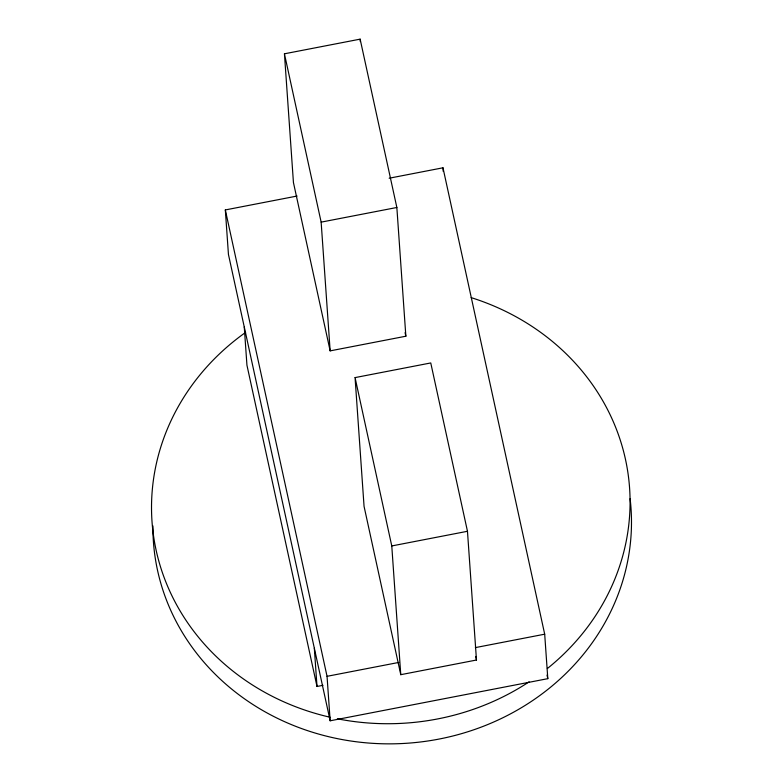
<?xml version="1.0" encoding="UTF-8"?>
<svg xmlns="http://www.w3.org/2000/svg" width="783" height="783" viewBox="0 0 783 783"><rect width="100%" height="100%" fill="white"/><g stroke="black" fill="none" stroke-linecap="round" stroke-linejoin="round"><path stroke-width="1.17" d="M284.435 53.802L360.141 39.15L396.854 207.485L405.858 336.22L330.152 350.872L293.439 182.537L284.435 53.802L321.147 222.137L330.152 350.872M389.161 178.221L442.982 167.797L544.694 634.191L547.806 678.665L330.162 720.791L228.44 254.406L225.328 209.932L297.08 196.044M321.147 222.137L396.854 207.485M355.061 377.602L430.758 362.95L467.471 531.285L476.475 660.02L400.769 674.682L364.056 506.337L355.061 377.602L391.774 545.947L400.769 674.682M391.774 545.947L467.471 531.285M330.162 720.791L327.049 676.316L398.801 662.428M475.34 647.619L544.694 634.191M244.267 326.951L246.939 365.181L317.007 686.476L322.988 685.321M547.023 675.083L547.806 678.665M405.075 332.638L405.858 336.22M475.692 656.438L476.475 660.02M225.328 209.932L327.049 676.316M442.982 167.797L443.227 171.408M360.141 39.15L360.307 41.577M314.335 648.246L317.007 686.476M630.109 498.683A239.383 218.858 -4 0 1 404.126 743.429A239.383 218.858 -4 0 1 152.93 525.922M471.151 297.618A239.383 218.858 -4 0 1 547.356 668.545M529.112 681.836A239.383 218.858 -4 0 1 337.375 718.794M330.26 717.277A239.383 218.858 -4 0 1 156.199 550.547A239.383 218.858 -4 0 1 245.598 332.403"/></g></svg>
